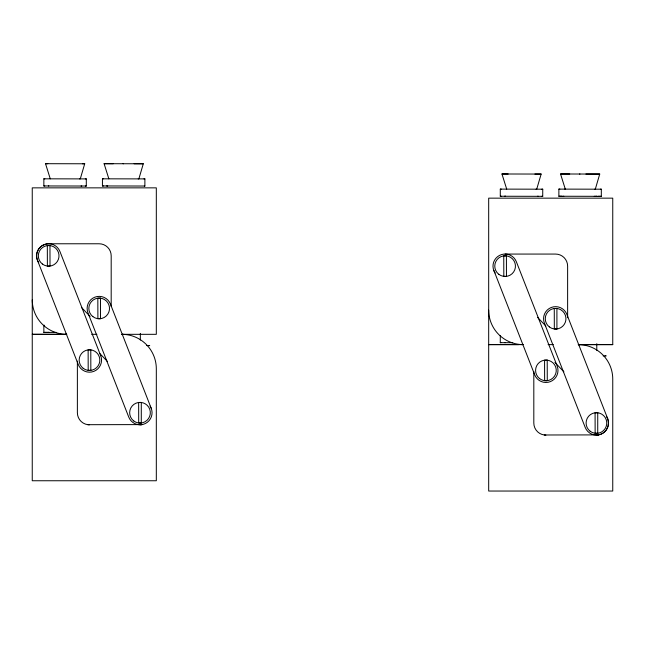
<?xml version="1.0" encoding="UTF-8"?>
<svg xmlns="http://www.w3.org/2000/svg" width="645" height="645" viewBox="0 0 645 645"><rect width="100%" height="100%" fill="white"/><g stroke="black" fill="none" stroke-linecap="round" stroke-linejoin="round"><path stroke-width="0.97" d="M77.376 361.119L77.376 412.736A12.062 12.062 0 0 0 87.865 424.692L89.437 424.797M111.19 306.448L111.19 255.831A12.062 12.062 0 0 0 99.12 243.77L48.617 243.77A12.062 12.062 0 0 0 38.716 262.717M533.81 371.415L533.81 423.031A12.062 12.062 0 0 0 544.299 434.988L545.88 435.093M567.624 317.735L567.624 266.127A12.062 12.062 0 0 0 555.563 254.066L505.051 254.066M43.86 178.818L86.309 178.899L86.293 186.034L43.852 185.953L43.86 178.818L44.787 178.826M56.317 332.409L43.852 332.385L43.86 325.249L44.384 325.249M102.45 178.818L144.891 178.899L144.875 186.034L102.434 185.953L102.45 178.818L103.369 178.826M140.344 340.06L140.352 333.409M500.302 189.114L542.743 189.195L542.727 196.33L500.286 196.249L500.302 189.114L501.221 189.114M500.81 342.68L500.286 342.672L500.302 335.545M558.884 189.114L601.325 189.195L601.317 196.33L558.868 196.249L558.884 189.114L559.804 189.114M596.778 350.356L596.794 343.696M82.439 163.766L84.713 163.774L80.278 178.891L79.617 178.891M134.112 163.749L143.295 163.774L138.86 178.891L138.199 178.891M536.051 189.187L536.713 189.187L541.147 174.061L501.955 173.989L506.704 189.13M594.642 189.187L595.303 189.187L599.729 174.061L585.894 174.037M139.949 424.797L142.102 424.603L87.865 424.692M596.383 435.093L598.536 434.899A12.062 12.062 0 0 0 606.461 416.404M65.395 334.295L66.709 334.247L65.395 334.295A34.459 34.459 0 0 1 32.25 299.861M123.171 334.344L121.849 334.392L123.171 334.344A34.459 34.459 0 0 1 156.316 368.779L156.316 480.751L32.25 480.751L32.25 187.856L156.316 187.856L156.316 334.32L122.082 334.32M521.829 344.591L523.151 344.535L521.829 344.591A34.459 34.459 0 0 1 488.684 310.148M579.605 344.64L578.291 344.688L579.605 344.64A34.459 34.459 0 0 1 612.75 379.075L612.75 491.038L488.684 491.038L488.684 198.152L612.75 198.152L612.75 344.615L578.517 344.615M544.299 434.988L598.536 434.899M100.531 298.175L97.83 298.175L97.887 318.678L100.531 318.678M556.966 308.471L554.273 308.471L554.329 328.966L556.966 328.966M66.483 334.32L32.25 334.32L61.227 334.328M91.646 334.32L96.911 334.32M518.661 344.624L488.684 344.615L522.918 344.615M579.782 344.607L612.75 344.615M548.089 344.615L553.354 344.615M141.352 402.472L138.651 402.472L138.707 422.975L141.352 422.975M597.786 412.768L595.085 412.768L595.141 433.271L597.786 433.271M50.27 178.834L45.521 163.693L84.713 163.774M108.852 178.834L104.103 163.693L143.295 163.774M113.286 163.717L104.103 163.693M123.066 163.733L123.509 163.733M47.786 163.701L45.521 163.693M569.72 174.005L560.537 173.989L565.294 189.13M579.5 174.029L579.944 174.029M560.537 173.989L599.729 174.061M501.955 173.989L508.196 173.997M534.907 174.053L541.147 174.061M143.972 178.899L144.891 178.899M85.382 178.899L86.309 178.899M102.434 185.953L103.353 185.953M107.683 185.962L106.957 185.962L107.368 185.962M43.852 185.953L44.771 185.953M81.044 186.026L81.77 186.026M85.374 186.034L86.293 186.034M564.915 189.13L565.576 189.13M600.406 189.195L601.325 189.195M541.824 189.195L542.743 189.195M558.868 196.249L562.101 196.257M594.255 196.314L596.794 196.322L596.383 196.322M598.092 196.322L601.317 196.33M500.286 196.249L501.205 196.249M505.535 196.257L504.809 196.257L505.22 196.257M537.479 196.322L538.204 196.322L537.793 196.322M541.808 196.33L542.727 196.33M43.852 332.385L48.843 332.393M500.286 342.672L512.751 342.705M146.705 345.575L149.721 345.583L149.076 345.583M603.139 355.871L606.163 355.879L605.518 355.879M144.351 186.034L144.875 186.034M48.375 185.962L48.786 185.962M563.391 196.257L563.803 196.257M48.375 332.393L48.786 332.393M504.809 342.68L505.22 342.689M537.535 317.356L545.839 325.999M554.902 362.434L563.899 371.802M81.786 307.778L90.098 316.429M99.854 353.581L107.465 361.506M493.876 270.505L534.697 374.81A12.062 12.062 0 0 0 550.322 381.647A12.062 12.062 0 0 0 557.159 366.013L516.347 261.717A12.062 12.062 0 0 0 499.375 255.484A12.062 12.062 0 0 0 495.15 273.012M151.228 408.333L110.416 304.029A12.062 12.062 0 0 0 94.791 297.192A12.062 12.062 0 0 0 87.954 312.825L128.766 417.122A12.062 12.062 0 0 0 145.536 423.443A12.062 12.062 0 0 0 150.075 406.1M597.73 412.768L597.73 433.271M556.909 308.471L556.909 328.966M141.287 402.472L141.287 422.975M100.475 298.175L100.475 318.678M50.02 245.568L47.327 245.568L47.383 266.071L50.02 266.071L49.963 245.568M506.462 255.863L503.761 255.863L503.818 276.366L506.462 276.366L506.406 255.863M90.84 349.872L88.139 349.872L88.196 370.367L90.84 370.367L90.784 349.872M547.274 360.16L544.574 360.16L544.638 380.663L547.274 380.663L547.218 360.16M607.671 418.621L566.85 314.325A12.062 12.062 0 0 0 551.225 307.488A12.062 12.062 0 0 0 544.388 323.113L585.2 427.417A12.062 12.062 0 0 0 600.834 434.254A12.062 12.062 0 0 0 607.671 418.621M100.725 355.726L59.904 251.421A12.062 12.062 0 0 0 44.279 244.584A12.062 12.062 0 0 0 37.442 260.217L78.255 364.514A12.062 12.062 0 0 0 93.888 371.351A12.062 12.062 0 0 0 100.725 355.726M42.377 264.023A10.336 10.336 0 0 0 58.921 257.17A10.336 10.336 0 0 0 44.715 246.269A10.336 10.336 0 0 0 42.377 264.023M83.197 368.319A10.336 10.336 0 0 0 99.741 361.466A10.336 10.336 0 0 0 85.535 350.566A10.336 10.336 0 0 0 83.197 368.319M133.709 420.927A10.336 10.336 0 0 0 150.245 414.074A10.336 10.336 0 0 0 136.039 403.173A10.336 10.336 0 0 0 133.709 420.927M92.888 316.631A10.336 10.336 0 0 0 109.432 309.777A10.336 10.336 0 0 0 95.226 298.877A10.336 10.336 0 0 0 92.888 316.631M539.631 378.615A10.336 10.336 0 0 0 556.175 371.762A10.336 10.336 0 0 0 541.969 360.861A10.336 10.336 0 0 0 539.631 378.615M590.143 431.223A10.336 10.336 0 0 0 606.687 424.37A10.336 10.336 0 0 0 592.481 413.469A10.336 10.336 0 0 0 590.143 431.223M549.322 326.918A10.336 10.336 0 0 0 565.867 320.065A10.336 10.336 0 0 0 551.66 309.165A10.336 10.336 0 0 0 549.322 326.918M498.819 274.319A10.336 10.336 0 0 0 515.363 267.465A10.336 10.336 0 0 0 501.157 256.565A10.336 10.336 0 0 0 498.819 274.319"/></g></svg>
